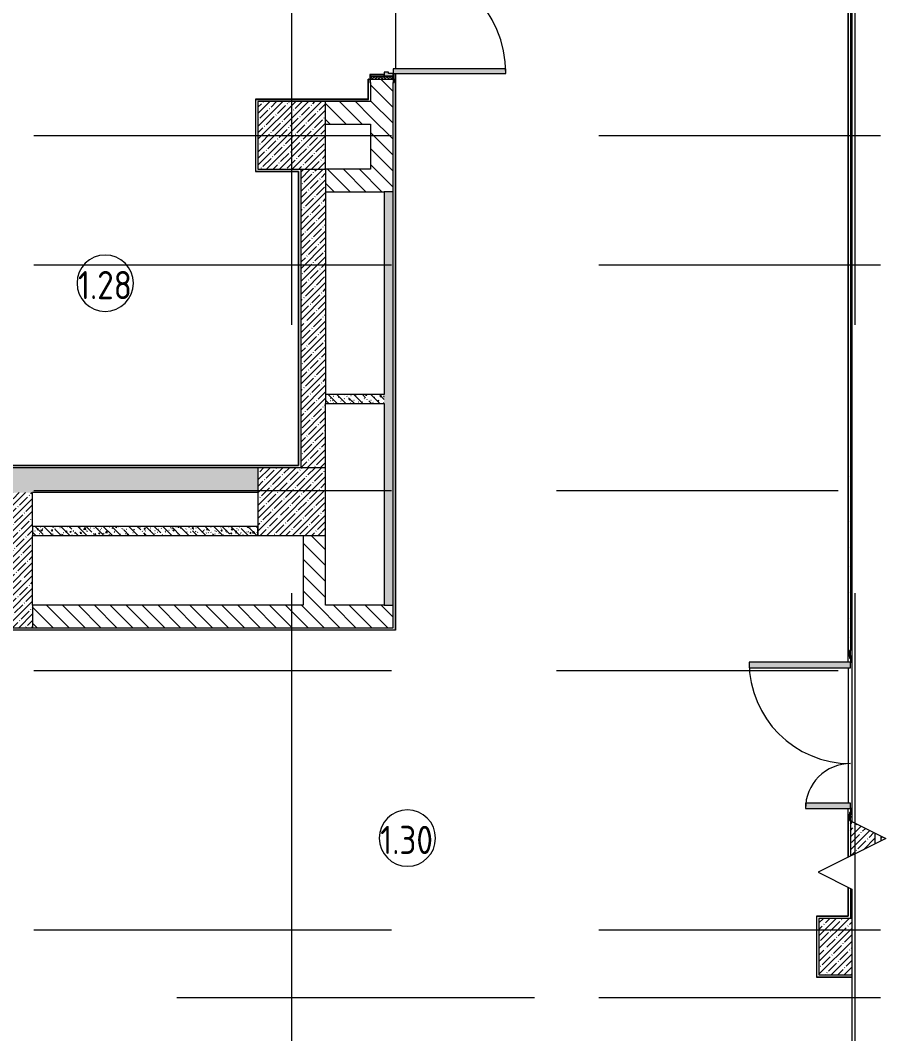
# Model space of a CAD drawing. Header units: millimetres. Extents: x -7229 to 193500, y -8553 to 29000.
# Drawn here: x 166673 to 174356, y 10178 to 19172 of the extents above; entities that cross this region are included whole.
import ezdxf

# ---------------------------------------------------------------- set-up
doc = ezdxf.new("R2010")
doc.units = ezdxf.units.MM
doc.linetypes.add('Осевая', pattern=[15875, 3175, -2381.25, 7937.5, -2381.25])
for name, color, linetype, lineweight in [('A-AREA-IDEN', 7, 'Continuous', 9), ('A-DETL-GENF', 7, 'Continuous', 9), ('A-WALL-4', 7, 'Continuous', 13), ('I-WALL-5', 7, 'Continuous', 9), ('S-COLS-2', 7, 'Continuous', 9), ('Оси', 7, 'Continuous', 9), ('Оси-2', 7, 'Осевая', 9)]:
    doc.layers.add(name, color=color, linetype=linetype, lineweight=lineweight)
for name, color, linetype, lineweight, true_color in [('A-DOOR-4', 7, 'Continuous', 9, 0xaaaaaa), ('A-DOOR-5', 7, 'Continuous', 9, 0xe2e2e2), ('A-DOOR-FRAM-4', 7, 'Continuous', 9, 0xe2e2e2), ('A-DOOR-FRAM-5', 7, 'Continuous', 9, 0xaaaaaa), ('A-FLOR-3', 7, 'Continuous', 9, 0xaaaaaa), ('I-WALL-6', 7, 'Continuous', 9, 0x787878)]:
    doc.layers.add(name, color=color, linetype=linetype, lineweight=lineweight, true_color=true_color)
doc.styles.add('GOST Common', font='GOST_Common.ttf', dxfattribs={"width": 0.9, "height": 250})
pattern_1 = [(45, (135772.895, 0), (-57.02463, 57.02463), []), (45, (135829.92, 0), (-57.02463, 57.02463), [100.806, -20.161, 3.353, -16.808])]
pattern_2 = [(135, (135772.9, 0), (-75.43415, -75.43415), [106.68, -17.78, 3.556, -17.78]), (135, (135772.9, 75.39), (-75.43415, -75.43415), []), (50, (135772.9, 0), (127.52922, -11.15758), [13.335, -146.685]), (355, (135772.9, 0), (-24.66966, 133.74002), [10.668, -117.348]), (100.451, (135783.52, -0.93), (102.85973, 122.58178), [11.333, -124.663]), (46.184, (135772.9, 35.56), (189.75516, -29.43036), [20.002, -220.027]), (96.636, (135788.7, 33.1), (166.1822, 173.1996), [17, -186.995]), (351.184, (135772.9, 35.56), (166.1839, 173.1976), [16.002, -176.022]), (21, (135790.68, 26.67), (106.13027, -71.58603), [13.335, -146.685]), (326, (135790.68, 26.67), (43.26188, 128.93175), [10.668, -117.348]), (71.451, (135799.52, 20.7), (149.39198, 57.34505), [11.333, -124.663]), (37.5, (135772.895, 0), (2.16223, 59.18836), [3.353, -112.573, 3.353, -115.773, -117.793]), (37.5, (135772.895, 0), (2.16223, 59.18836), [-235.052, 3.353, -114.44]), (7.5, (135772.895, 0), (46.77386, 70.12615), [3.353, -64.567, 3.353, -109.906, -44.894]), (7.5, (135772.895, 0), (46.77386, 70.12615), [-181.178, 3.353, -41.542]), (327.5, (135733.246, 0), (94.91367, -4.010093), [3.353, -41.097, 3.353, -135.331, -184.023]), (327.5, (135733.246, 0), (94.91367, -4.010093), [-183.134, 3.353, -180.67]), (317.5, (135715.47, 0), (103.69057, 17.79882), [3.353, -54.432, 3.353, -88.748, -130.683]), (317.5, (135715.47, 0), (103.69057, 17.79882), [-149.885, 3.353, -127.33])]
pattern_3 = [(135, (135772.9, 0), (-70.71068, -70.71068), [])]

# ---------------------------------------------------------------- blocks, each defined once
blk = doc.blocks.new('BSC_Колонна _Прямоугольная - 600х600-V151-План зашивки приборов отопления в осях 1-12')
at = {"layer": 'S-COLS-2'}
h = blk.add_hatch(dxfattribs=at)
h.set_pattern_fill('FP_151', color=256, style=0, pattern_type=2)
h.set_pattern_definition([(45, (-33310, -18150), (-57.02463, 57.02463), []), (45, (-33252.975, -18150), (-57.02463, 57.02463), [100.806, -20.161, 3.353, -16.808])])
h.paths.add_polyline_path([(300, -300), (300, 300), (-300, 300), (-300, -300), (80.5, -300)])
for p, q in [((300, 300), (-300, 300)), ((-300, 300), (-300, -300)), ((300, -300), (300, 300)), ((-300, -300), (300, -300))]:
    blk.add_line(p, q, dxfattribs=at)
blk = doc.blocks.new('BSC_Колонна _Прямоугольная - 600х600-V158-План зашивки приборов отопления в осях 1-12')
at = {"layer": 'S-COLS-2'}
h = blk.add_hatch(dxfattribs=at)
h.set_pattern_fill('FP_155', color=256, style=0, pattern_type=2)
h.set_pattern_definition([(45, (-33310, -14900), (-57.02463, 57.02463), []), (45, (-33252.975, -14900), (-57.02463, 57.02463), [100.806, -20.161, 3.353, -16.808])])
h.paths.add_polyline_path([(300, -300), (300, 300), (-300, 300), (-300, -300), (80.5, -300)])
for p, q in [((300, 300), (-300, 300)), ((-300, 300), (-300, -300)), ((300, -300), (300, 300)), ((-300, -300), (300, -300))]:
    blk.add_line(p, q, dxfattribs=at)
blk = doc.blocks.new('110_Дверь_СКБ_2Ст - Д-2 1450x2100h_Лестничная клетка EIS60-31891763-План зашивки приборов отопления в осях 1-12')
at = {"layer": 'A-DOOR-5'}
for points in [[(612.5, 130), (612.5, 110), (662.5, 110), (662.5, 1010), (612.5, 1010)], [(-637.5, 510), (-637.5, 110), (-587.5, 110), (-587.5, 510)]]:
    blk.add_hatch(color=256, dxfattribs=at).paths.add_polyline_path(points)
h = blk.add_hatch(color=256, dxfattribs=at)
h.paths.add_polyline_path([(-687.5, 110), (-687.5, 97.3), (-637.5, 97.3), (-637.5, 110), (-657.8, 110)])
h.paths.add_polyline_path([(662.5, 97.3), (712.5, 97.3), (712.5, 110), (662.5, 110)])
at = {"layer": 'A-DOOR-FRAM-4'}
for points in [[(-742.5, 118), (-742.5, 110), (-672.5, 110), (-672.5, 118), (-712.5, 118)], [(697.5, 110), (767.5, 110), (767.5, 118), (697.5, 118)]]:
    blk.add_hatch(color=256, dxfattribs=at).paths.add_polyline_path(points)
at = {"layer": 'A-DOOR-4'}
for p, q in [((662.5, 1010), (612.5, 1010)), ((612.5, 1010), (612.5, 110)), ((662.5, 110), (662.5, 1010)), ((-637.5, 510), (-637.5, 110)), ((-587.5, 510), (-637.5, 510)), ((-587.5, 110), (-587.5, 510)), ((-637.5, 110), (-587.5, 110)), ((612.5, 110), (662.5, 110))]:
    blk.add_line(p, q, dxfattribs=at)
for centre, radius, start, end in [((662.5, 110), 900, 90, 180), ((-637.5, 110), 400, 360, 90)]:
    blk.add_arc(centre, radius, start, end, dxfattribs=at)
at = {"layer": 'A-DOOR-FRAM-5'}
for p, q in [((-672.5, 118), (-742.5, 118)), ((-742.5, 118), (-742.5, 110)), ((-742.5, 110), (-672.5, 110)), ((-637.5, 110), (-687.5, 110)), ((-687.5, 110), (-687.5, 97.3)), ((-672.5, 110), (-672.5, 118)), ((-637.5, 97.3), (-637.5, 110)), ((662.5, 110), (662.5, 97.3)), ((712.5, 110), (662.5, 110)), ((767.5, 118), (697.5, 118)), ((697.5, 118), (697.5, 110)), ((697.5, 110), (767.5, 110)), ((712.5, 97.3), (712.5, 110)), ((767.5, 110), (767.5, 118))]:
    blk.add_line(p, q, dxfattribs=at)
blk = doc.blocks.new('110_Дверь_СКБ_1Ст_Внутренняя1 - Д-4к_п__1100x2100h_Артистические EI30-23988509-План зашивки приборов отопления в осях 1-12')
at = {"layer": 'A-DOOR-4'}
h = blk.add_hatch(dxfattribs=at)
h.set_pattern_fill('FP_53', color=256, style=0, pattern_type=2)
h.set_pattern_definition([(135, (1751.41, 164.685), (-14.14214, -14.14214), []), (225, (1751.41, 164.685), (14.14214, -14.14214), [])])
h.paths.add_polyline_path([(562.5, 100), (537.5, 100), (537.5, -100), (562.5, -100)])
at = {"layer": 'A-DOOR-5'}
h = blk.add_hatch(color=256, dxfattribs=at)
h.paths.add_polyline_path([(537.5, 100), (512.5, 100), (512.5, 60), (502.5, 60), (502.5, 20), (537.5, 20)])
h.paths.add_polyline_path([(-477.5, 60), (-487.5, 60), (-487.5, 100), (-512.5, 100), (-512.5, 20), (-477.5, 20), (-477.5, 44)])
at = {"layer": 'A-DOOR-FRAM-4'}
for points in [[(512.5, 100), (512.5, 1100), (472.5, 1100), (472.5, 100)], [(-497.5, 108), (-567.5, 108), (-567.5, 100), (-497.5, 100)], [(592.5, 108), (522.5, 108), (522.5, 100), (592.5, 100)], [(-497.5, 20), (-512.5, 20), (-512.5, -100), (-497.5, -100), (-497.5, -72.6)], [(537.5, 20), (522.5, 20), (522.5, -100), (537.5, -100)], [(-497.5, -100), (-567.5, -100), (-567.5, -108), (-497.5, -108)], [(592.5, -108), (592.5, -100), (522.5, -100), (522.5, -108), (562.5, -108)]]:
    blk.add_hatch(color=256, dxfattribs=at).paths.add_polyline_path(points)
at = {"layer": 'A-DOOR-FRAM-5'}
h = blk.add_hatch(dxfattribs=at)
h.set_pattern_fill('FP_54', color=256, style=0, pattern_type=2)
h.set_pattern_definition([(45, (-371.384, 164.685), (-14.1421, 14.1421), []), (135, (-371.384, 164.685), (-14.1421, -14.1421), [])])
h.paths.add_polyline_path([(-512.5, -100), (-512.5, 100), (-537.5, 100), (-537.5, -100)])
at = {"layer": 'A-DOOR-4'}
for p, q in [((512.5, 1100), (472.5, 1100)), ((472.5, 1100), (472.5, 100)), ((512.5, 100), (512.5, 1100)), ((472.5, 100), (512.5, 100))]:
    blk.add_line(p, q, dxfattribs=at)
blk.add_arc((512.5, 100), 1000, 90, 180, dxfattribs=at)
at = {"layer": 'A-DOOR-FRAM-5'}
for p, q in [((-497.5, 108), (-567.5, 108)), ((-567.5, 108), (-567.5, 100)), ((-567.5, 100), (-497.5, 100)), ((-512.5, 100), (-537.5, 100)), ((-537.5, 100), (-537.5, -100)), ((-487.5, 100), (-512.5, 100)), ((-512.5, 100), (-512.5, 20)), ((-512.5, -100), (-512.5, 100)), ((-497.5, 100), (-512.5, 100)), ((-512.5, 100), (-512.5, 99)), ((-512.5, 99), (-497.5, 99)), ((-497.5, 100), (-497.5, 108)), ((-497.5, 99), (-497.5, 100)), ((-487.5, 60), (-487.5, 100)), ((512.5, 100), (512.5, 60)), ((537.5, 100), (512.5, 100)), ((592.5, 108), (522.5, 108)), ((522.5, 108), (522.5, 100)), ((537.5, 100), (522.5, 100)), ((522.5, 100), (522.5, 99)), ((522.5, 100), (592.5, 100)), ((522.5, 99), (537.5, 99)), ((537.5, 20), (537.5, 100)), ((562.5, 100), (537.5, 100)), ((537.5, 100), (537.5, -100)), ((537.5, 99), (537.5, 100)), ((562.5, -100), (562.5, 100)), ((592.5, 100), (592.5, 108)), ((-512.5, 20), (-477.5, 20)), ((-497.5, 20), (-512.5, 20)), ((-512.5, 20), (-512.5, -100)), ((-497.5, -100), (-497.5, 20)), ((-477.5, 60), (-487.5, 60)), ((-477.5, 20), (-477.5, 60)), ((512.5, 60), (502.5, 60)), ((502.5, 60), (502.5, 20)), ((502.5, 20), (537.5, 20)), ((537.5, 20), (522.5, 20)), ((522.5, 20), (522.5, -100)), ((537.5, -100), (537.5, 20)), ((-497.5, -100), (-567.5, -100)), ((-567.5, -100), (-567.5, -108)), ((-567.5, -108), (-497.5, -108)), ((-537.5, -100), (-512.5, -100)), ((-512.5, -100), (-497.5, -100)), ((-497.5, -108), (-497.5, -100)), ((522.5, -100), (537.5, -100)), ((592.5, -100), (522.5, -100)), ((522.5, -100), (522.5, -108)), ((522.5, -108), (592.5, -108)), ((537.5, -100), (562.5, -100)), ((592.5, -108), (592.5, -100))]:
    blk.add_line(p, q, dxfattribs=at)
blk = doc.blocks.new('BSC_Колонна _Прямоугольная - 500х500-V191-План зашивки приборов отопления в осях 1-12')
at = {"layer": 'S-COLS-2'}
h = blk.add_hatch(dxfattribs=at)
h.set_pattern_fill('FP_193', color=256, style=0, pattern_type=2)
h.set_pattern_definition([(45, (-38240, -10950), (-57.02463, 57.02463), []), (45, (-38182.975, -10950), (-57.02463, 57.02463), [100.806, -20.161, 3.353, -16.808])])
h.paths.add_polyline_path([(42.7, -250), (42.7, 250), (-250, 250), (-250, -250), (10, -250)])
for p, q in [((42.7, 250), (-250, 250)), ((-250, 250), (-250, -250)), ((-250, -250), (42.7, -250))]:
    blk.add_line(p, q, dxfattribs=at)
blk = doc.blocks.new('DET_L_Линия разрыва - М100-30654710-План зашивки приборов отопления в осях 1-12')
at = {"layer": 'A-DETL-GENF'}
for p, q in [((11889.9, 300), (11739.9, 0)), ((12189.9, -300), (11889.9, 300)), ((11739.9, 0), (0, 0)), ((12339.9, 0), (12189.9, -300)), ((24079.7, 0), (12339.9, 0))]:
    blk.add_line(p, q, dxfattribs=at)
blk = doc.blocks.new('Марка_Помещения - Номер-25198446-План зашивки приборов отопления в осях 1-12')
at = {"layer": 'A-AREA-IDEN'}
for start, end in [(360, 180), (180, 360)]:
    blk.add_arc((0, 0), 2.5, start, end, dxfattribs=at)

msp = doc.modelspace()

# ---------------------------------------------------------------- hatches: boundary and pattern name
at = {"layer": 'I-WALL-5'}
h = msp.add_hatch(dxfattribs=at)
h.set_pattern_fill('FP_131', color=256, style=0, pattern_type=2)
h.set_pattern_definition(pattern_3)
h.paths.add_polyline_path([(169982.9, 17850), (169982.9, 18650), (169782.9, 18650), (169782.9, 17850), (169902.9, 17850)])
h.paths.add_polyline_path([(169782.9, 19750), (169982.9, 19750), (169982.9, 23400), (169782.9, 23400), (169782.9, 19775.6)])
h = msp.add_hatch(dxfattribs=at)
h.set_pattern_fill('FP_114', color=256, style=0, pattern_type=2)
h.set_pattern_definition(pattern_1)
h.paths.add_polyline_path([(174055.5, 15200), (174055.5, 21575.3), (174042.9, 21575.3), (174042.9, 15200)])
h.paths.add_polyline_path([(174042.9, 22975.3), (174055.5, 22975.3), (174055.5, 23400), (174042.9, 23400), (174042.9, 23004)])
h = msp.add_hatch(dxfattribs=at)
h.set_pattern_fill('FP_131', color=256, style=0, pattern_type=2)
h.set_pattern_definition(pattern_3)
h.paths.add_polyline_path([(169762.9, 18250), (169782.9, 18250), (169782.9, 18450), (169382.9, 18450), (169383.4, 18250)])
h = msp.add_hatch(dxfattribs=at)
h.set_pattern_fill('FP_114', color=256, style=0, pattern_type=2)
h.set_pattern_definition(pattern_1)
h.paths.add_polyline_path([(169382.9, 15200), (169383.4, 15200), (169382.9, 17850), (169163.4, 17850), (169163.4, 15200)])
h = msp.add_hatch(dxfattribs=at)
h.set_pattern_fill('FP_131', color=256, style=0, pattern_type=2)
h.set_pattern_definition(pattern_3)
h.paths.add_polyline_path([(169762.9, 17650), (169982.9, 17650), (169982.9, 17850), (169383.4, 17850), (169383.4, 17650)])
h = msp.add_hatch(dxfattribs=at)
h.set_pattern_fill('FP_114', color=256, style=0, pattern_type=2)
h.set_pattern_definition(pattern_1)
h.paths.add_polyline_path([(166562.9, 14980), (168782.9, 14980), (168782.9, 15200), (166382.9, 15200), (166382.9, 14980), (166402.9, 14980)])
h.paths.add_polyline_path([(160112.9, 14980), (161582.9, 14980), (161582.9, 15200), (158282.9, 15200), (158282.9, 14980), (159978, 14980)])
h.paths.add_polyline_path([(165762.9, 14980), (165782.9, 14980), (165782.9, 15200), (162182.9, 15200), (162182.9, 14980), (164955.4, 14980)])
h = msp.add_hatch(dxfattribs=at)
h.set_pattern_fill('FP_114', color=256, style=0, pattern_type=2)
h.set_pattern_definition(pattern_1)
h.paths.add_polyline_path([(174055.5, 11200), (174055.5, 11459.9), (174042.9, 11466.2), (174042.9, 11200)])
h.paths.add_polyline_path([(174042.9, 11753.5), (174262.9, 11863.5), (174262.9, 11956.2), (174055.5, 12059.9), (174055.5, 12125), (174042.9, 12125), (174042.9, 11909.9)])
h.paths.add_polyline_path([(174055.5, 13525), (174055.5, 15200), (174042.9, 15200), (174042.9, 13525)])
h = msp.add_hatch(dxfattribs=at)
h.set_pattern_fill('FP_114', color=256, style=0, pattern_type=2)
h.set_pattern_definition(pattern_1)
h.paths.add_polyline_path([(166782.9, 13780), (166782.9, 14980), (166562.9, 14980), (166562.9, 13780)])
h = msp.add_hatch(dxfattribs=at)
h.set_pattern_fill('FP_131', color=256, style=0, pattern_type=2)
h.set_pattern_definition(pattern_3)
h.paths.add_polyline_path([(169383.4, 13980), (169382.9, 14600), (169183.4, 14600), (169183.4, 13980)])
h = msp.add_hatch(dxfattribs=at)
h.set_pattern_fill('FP_131', color=256, style=0, pattern_type=2)
h.set_pattern_definition(pattern_3)
h.paths.add_polyline_path([(169971.2, 13780), (169982.9, 13780), (169982.9, 13980), (166782.9, 13980), (166782.9, 13780), (169439.1, 13780)])
h = msp.add_hatch(dxfattribs=at)
h.set_pattern_fill('FP_114', color=256, style=0, pattern_type=2)
h.set_pattern_definition(pattern_1)
h.paths.add_polyline_path([(174312.9, 11888.5), (174355.5, 11909.9), (174312.9, 11931.2), (174312.9, 11909.9)])
at = {"layer": 'I-WALL-6'}
h = msp.add_hatch(dxfattribs=at)
h.set_pattern_fill('FP_154', color=256, style=0, pattern_type=2)
h.set_pattern_definition(pattern_2)
h.paths.add_polyline_path([(169982.9, 13980), (169982.9, 17650), (169902.9, 17650), (169902.9, 13980)])
h = msp.add_hatch(dxfattribs=at)
h.set_pattern_fill('FP_154', color=256, style=0, pattern_type=2)
h.set_pattern_definition(pattern_2)
h.paths.add_polyline_path([(169902.9, 15770), (169902.9, 15850), (169383.4, 15850), (169383.4, 15770), (169899.3, 15770)])
h = msp.add_hatch(dxfattribs=at)
h.set_pattern_fill('FP_154', color=256, style=0, pattern_type=2)
h.set_pattern_definition(pattern_2)
h.paths.add_polyline_path([(168782.6, 14600), (168782.6, 14680), (166782.9, 14680), (166782.9, 14600)])

# ---------------------------------------------------------------- linework, layer by layer
at = {"layer": 'A-FLOR-3'}
for p, q in [((170002.9, 19750), (170002.9, 18740)), ((169762.9, 18470), (169762.9, 18650)), ((169762.9, 18650), (169774.9, 18650)), ((169990.9, 18650), (170002.9, 18650)), ((170002.9, 18700), (170002.9, 18650)), ((168762.9, 17830), (168762.9, 18470)), ((168762.9, 18470), (169762.9, 18470)), ((169143.4, 17830), (168762.9, 17830)), ((169143.4, 15220), (169143.4, 17830)), ((164552.9, 15220), (169143.4, 15220)), ((170002.9, 13760), (163832.9, 13760)), ((174034.9, 13550), (174022.9, 13550)), ((174022.9, 13475), (174022.9, 13525)), ((174022.9, 13425), (174022.9, 12225)), ((174022.9, 12125), (174022.9, 12175)), ((174022.9, 12100), (174034.9, 12100)), ((174022.9, 11220), (174022.9, 11476.2)), ((173742.9, 10680), (173742.9, 11220)), ((173742.9, 11220), (174022.9, 11220)), ((174055.5, 10680), (173742.9, 10680))]:
    msp.add_line(p, q, dxfattribs=at)
at = {"layer": 'A-WALL-4'}
for p, q in [((169982.9, 17650), (169902.9, 17650)), ((169383.4, 15850), (169383.4, 15770)), ((166782.9, 14680), (166782.9, 14600)), ((166782.9, 13980), (166782.9, 13780)), ((169902.9, 13980), (169982.9, 13980))]:
    msp.add_line(p, q, dxfattribs=at)
at = {"layer": 'I-WALL-5'}
for p, q in [((174042.9, 21596.3), (174042.9, 13580)), ((174021.9, 21575.3), (174021.9, 13525)), ((174022.9, 13525), (174022.9, 21575.3)), ((169762.9, 18650), (169761.9, 18650)), ((169761.9, 18470), (169761.9, 18650)), ((169782.9, 18620), (169782.9, 18450)), ((169982.9, 13780), (169982.9, 18620)), ((170002.9, 18650), (170002.9, 13760)), ((170003.9, 18650), (170002.9, 18650)), ((170003.9, 13759), (170003.9, 18650)), ((169761.9, 18471), (168761.9, 18471)), ((168761.9, 18471), (168761.9, 17829)), ((169782.9, 18450), (169382.9, 18450)), ((169382.9, 18250), (169782.9, 18250)), ((169782.9, 18250), (169782.9, 17850)), ((168761.9, 17829), (169142.4, 17829)), ((169142.4, 17829), (169142.4, 15221)), ((169163.4, 17850), (169163.4, 15200)), ((169782.9, 17850), (169383.4, 17850)), ((169383.4, 17850), (169383.4, 15850)), ((169383.4, 17650), (169902.9, 17650)), ((169902.9, 17650), (169902.9, 15850)), ((169902.9, 15850), (169383.4, 15850)), ((169383.4, 15200), (169383.4, 15770)), ((169383.4, 15770), (169902.9, 15770)), ((169902.9, 15770), (169902.9, 13980)), ((169142.4, 15221), (164553.9, 15221)), ((168782.9, 15200), (166382.9, 15200)), ((168782.9, 14980), (166782.9, 14980)), ((166782.9, 14680), (166782.9, 14980)), ((168782.6, 14680), (166782.9, 14680)), ((168782.6, 14600), (168782.6, 14680)), ((166782.9, 14600), (168782.6, 14600)), ((166782.9, 13980), (166782.9, 14600)), ((169183.4, 14600), (169183.4, 13980)), ((169383.4, 13980), (169383.4, 14600)), ((169183.4, 13980), (166782.9, 13980)), ((169902.9, 13980), (169383.4, 13980)), ((163812.9, 13780), (169982.9, 13780)), ((170003.9, 13759), (163832.9, 13759)), ((174021.9, 13525), (174022.9, 13525)), ((174022.9, 12125), (174021.9, 12125)), ((174021.9, 12125), (174021.9, 11743)), ((174022.9, 11743.5), (174022.9, 12125)), ((174042.9, 12070), (174042.9, 11753.5)), ((174262.9, 11863.5), (174262.9, 11956.2)), ((174312.9, 11931.2), (174312.9, 11888.5)), ((174021.9, 11476.7), (174021.9, 11221)), ((174042.9, 11466.2), (174042.9, 11200)), ((173741.9, 11221), (173741.9, 10679)), ((174021.9, 11221), (173741.9, 11221)), ((173741.9, 10679), (174055.5, 10679))]:
    msp.add_line(p, q, dxfattribs=at)
at = {"layer": 'Оси'}
for p, q in [((171808.9, 18150), (174308.9, 18150)), ((171808.9, 17000), (174308.9, 17000)), ((171432.9, 15000), (173932.9, 15000)), ((171432.9, 13400), (173932.9, 13400)), ((171808.9, 11100), (174308.9, 11100)), ((171808.9, 10500), (174308.9, 10500))]:
    msp.add_line(p, q, dxfattribs=at)
at = {"layer": 'Оси-2'}
for p, q in [((169082.9, 593.7), (169082.9, 24898.1)), ((174082.9, 593.7), (174082.9, 21299.7)), ((135044.1, 18150), (171808.9, 18150)), ((135044.1, 17000), (171808.9, 17000)), ((135044.1, 15000), (171432.9, 15000)), ((135044.1, 13400), (171432.9, 13400)), ((135044.1, 11100), (171808.9, 11100)), ((136314.1, 10500), (171808.9, 10500))]:
    msp.add_line(p, q, dxfattribs=at)

# ---------------------------------------------------------------- block references
at = {"layer": 'A-AREA-IDEN', "xscale": 99.99999999999993, "yscale": 99.99999999999993, "zscale": 99.99999999999993}
for p in [(167426.9, 16838.1), (170109.5, 11913.9)]:
    msp.add_blockref('Марка_Помещения - Номер-25198446-План зашивки приборов отопления в осях 1-12', p, dxfattribs=at)
at = {"layer": 'A-DETL-GENF', "rotation": 90.00000000000031}
msp.add_blockref('DET_L_Линия разрыва - М100-30654710-План зашивки приборов отопления в осях 1-12', (174055.5, -280), dxfattribs=at)
at = {"layer": 'A-DOOR-4'}
for name, p, rotation in [('110_Дверь_СКБ_1Ст_Внутренняя1 - Д-4к_п__1100x2100h_Артистические EI30-23988509-План зашивки приборов отопления в осях 1-12', (169882.9, 19212.5), 269.9999999999999), ('110_Дверь_СКБ_2Ст - Д-2 1450x2100h_Лестничная клетка EIS60-31891763-План зашивки приборов отопления в осях 1-12', (174152.9, 12812.5), 89.99999999999991)]:
    msp.add_blockref(name, p, dxfattribs=dict(at, rotation=rotation))
at = {"layer": 'S-COLS-2'}
for name, p in [('BSC_Колонна _Прямоугольная - 600х600-V151-План зашивки приборов отопления в осях 1-12', (169082.9, 18150)), ('BSC_Колонна _Прямоугольная - 600х600-V158-План зашивки приборов отопления в осях 1-12', (169082.9, 14900)), ('BSC_Колонна _Прямоугольная - 500х500-V191-План зашивки приборов отопления в осях 1-12', (174012.9, 10950))]:
    msp.add_blockref(name, p, dxfattribs=at)

# ---------------------------------------------------------------- texts
at = {"layer": 'A-AREA-IDEN', "char_height": 250, "width": 606.076, "attachment_point": 1, "style": 'GOST Common'}
for s, insert in [('1.28', (167185, 16946.7)), ('1.30', (169867.6, 12022.5))]:
    msp.add_mtext(s, dxfattribs=dict(at, insert=insert))

doc.saveas('drawing.dxf')
